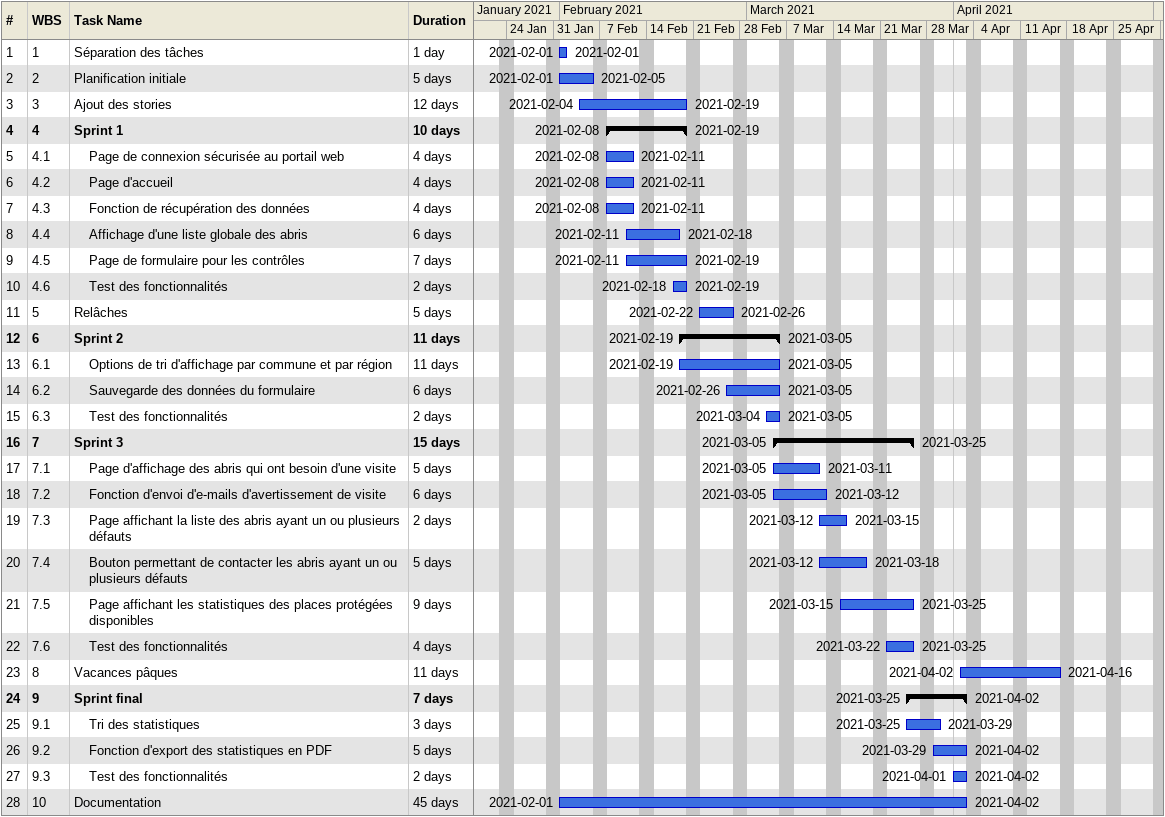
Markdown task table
| ID | WBS | Task | Duration | Start | Finish |
|---|---|---|---|---|---|
| 1 | 1 | Séparation des tâches | 1d | 2021-02-01 | 2021-02-01 |
| 2 | 2 | Planification initiale | 5d | 2021-02-01 | 2021-02-05 |
| 3 | 3 | Ajout des stories | 12d | 2021-02-04 | 2021-02-19 |
| 4 | 4 | **Sprint 1** | 10d | 2021-02-08 | 2021-02-19 |
| 5 | 4.1 | Page de connexion sécurisée au portail web | 4d | 2021-02-08 | 2021-02-11 |
| 6 | 4.2 | Page d'accueil | 4d | 2021-02-08 | 2021-02-11 |
| 7 | 4.3 | Fonction de récupération des données | 4d | 2021-02-08 | 2021-02-11 |
| 8 | 4.4 | Affichage d'une liste globale des abris | 6d | 2021-02-11 | 2021-02-18 |
| 9 | 4.5 | Page de formulaire pour les contrôles | 7d | 2021-02-11 | 2021-02-19 |
| 10 | 4.6 | Test des fonctionnalités | 2d | 2021-02-18 | 2021-02-19 |
| 11 | 5 | Relâches | 5d | 2021-02-22 | 2021-02-26 |
| 12 | 6 | **Sprint 2** | 11d | 2021-02-19 | 2021-03-05 |
| 13 | 6.1 | Options de tri d'affichage par commune et par région | 11d | 2021-02-19 | 2021-03-05 |
| 14 | 6.2 | Sauvegarde des données du formulaire | 6d | 2021-02-26 | 2021-03-05 |
| 15 | 6.3 | Test des fonctionnalités | 2d | 2021-03-04 | 2021-03-05 |
| 16 | 7 | **Sprint 3** | 15d | 2021-03-05 | 2021-03-25 |
| 17 | 7.1 | Page d'affichage des abris qui ont besoin d'une visite | 5d | 2021-03-05 | 2021-03-11 |
| 18 | 7.2 | Fonction d'envoi d'e-mails d'avertissement de visite | 6d | 2021-03-05 | 2021-03-12 |
| 19 | 7.3 | Page affichant la liste des abris ayant un ou plusieurs défauts | 2d | 2021-03-12 | 2021-03-15 |
| 20 | 7.4 | Bouton permettant de contacter les abris ayant un ou plusieurs défauts | 5d | 2021-03-12 | 2021-03-18 |
| 21 | 7.5 | Page affichant les statistiques des places protégées disponibles | 9d | 2021-03-15 | 2021-03-25 |
| 22 | 7.6 | Test des fonctionnalités | 4d | 2021-03-22 | 2021-03-25 |
| 23 | 8 | Vacances pâques | 11d | 2021-04-02 | 2021-04-16 |
| 24 | 9 | **Sprint final** | 7d | 2021-03-25 | 2021-04-02 |
| 25 | 9.1 | Tri des statistiques | 3d | 2021-03-25 | 2021-03-29 |
| 26 | 9.2 | Fonction d'export des statistiques en PDF | 5d | 2021-03-29 | 2021-04-02 |
| 27 | 9.3 | Test des fonctionnalités | 2d | 2021-04-01 | 2021-04-02 |
| 28 | 10 | Documentation | 45d | 2021-02-01 | 2021-04-02 |
